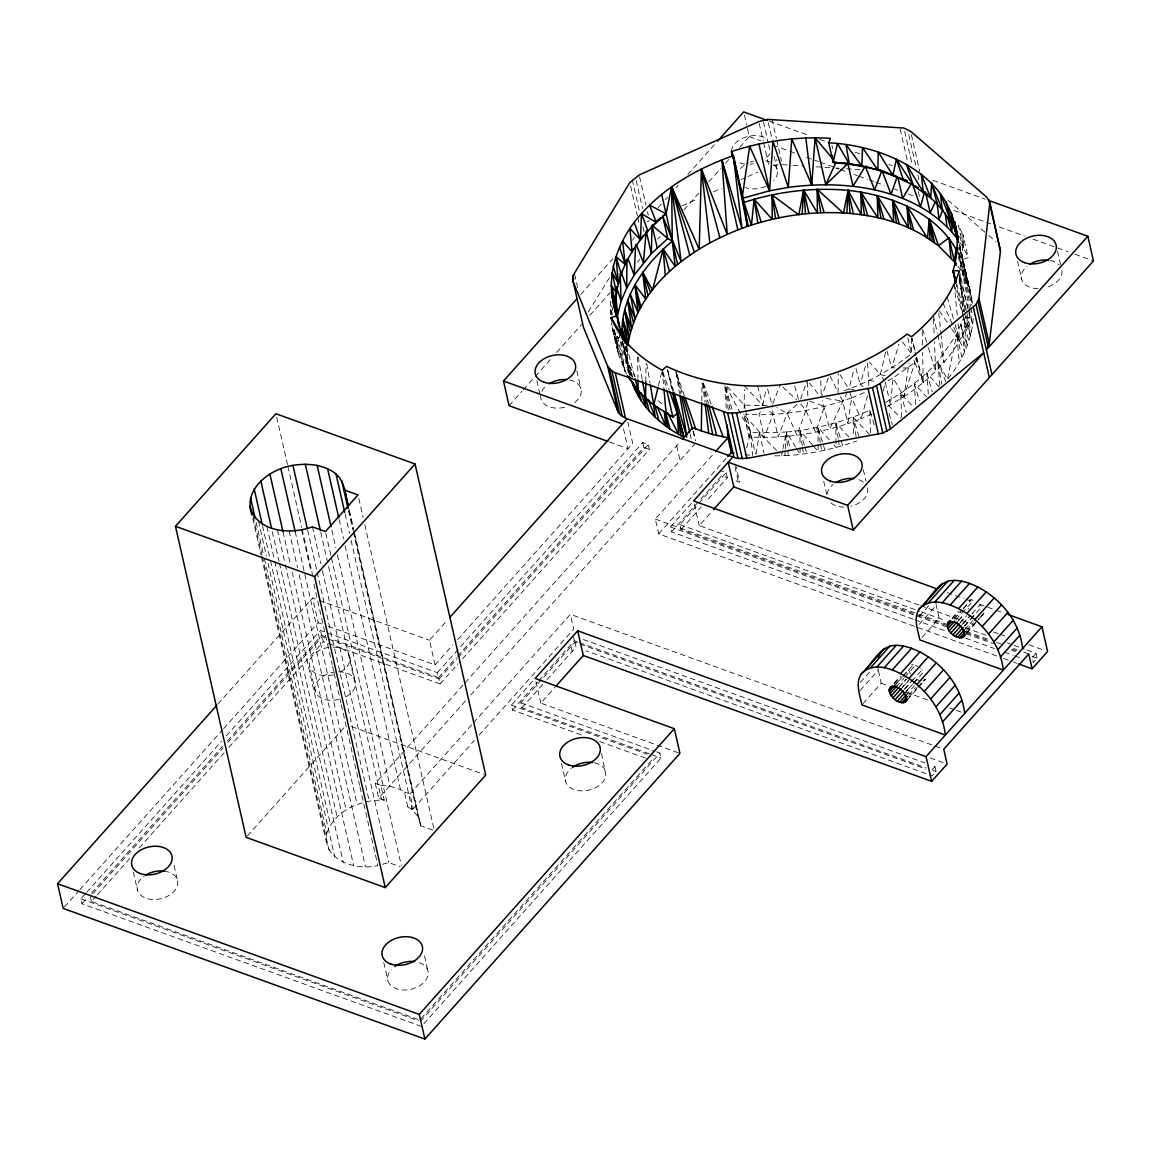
<?xml version="1.0" encoding="UTF-8"?>
<svg xmlns="http://www.w3.org/2000/svg" width="1151" height="1151" viewBox="0 0 1151 1151"><rect width="100%" height="100%" fill="white"/><g stroke="black" fill="none" stroke-linecap="round" stroke-linejoin="round"><path stroke-width="0.75" stroke-dasharray="5 3.75" d="M838.115 392.836L838.201 373.586M911.52 338.423L911.448 353.702C890.802 369.888 867.595 382.808 842.719 391.211M645.797 381.83L646.071 363.874M701.779 400.893L702.067 383.269M958.524 252.515L962.063 259.565L968.207 257.666L963.516 247.868L958.366 225.236L963.07 235.034L962.063 259.565L972.609 303.821M359.961 786.91L377.845 865.595C356.637 870.875 322.007 860.617 326.783 833.382L264.011 557.113M432.79 830.116L420.69 825.742L354.004 530.87M774.81 455.854L784.881 455.667L785.198 450.602M785.299 448.904L786.32 432.013C815.095 429.323 843.424 422.043 869.825 410.245L874.702 426.402M744.179 408.217L744.337 389.34M624.921 346.034L627.568 361.342L622.504 341.516L629.453 373.6L627.568 361.342L627.583 348.782M973.185 318.41C971.847 341.991 960.51 363.587 945.805 381.614L937.792 361.601L956.711 334.322L963.516 317.906M887.392 406.576L903.866 396.793L909.089 363.227M849.769 391.987L851.625 397.886L847.855 423.683C816.059 434.085 782.363 438.919 748.927 436.92L743.791 414.288L764.206 437.452L773.055 414.389L772.206 405.224M756.135 454.012L759.387 432.848L786.32 432.013L795.528 446.905M727.303 386.678L744.366 405.181L762.84 405.526L766.005 389.081M782.579 450.573L781.558 455.638L777.86 451.839M782.91 448.89L786.32 432.013L789.73 447.005M807.657 402.346L805.901 410.519L796.967 435.294L787.111 413.267L776.68 407.641M885.579 352.321L880.299 374.535L884.486 381.067M658.415 385.844L661.782 371.946M883.22 390.88L885.32 382.362L890.457 404.994L893.133 377.816L917.03 360.91L916.239 357.457M746.639 447.883L750.567 432.459L743.791 414.288M853.855 389.455L848.848 389.038L854.215 368.665M867.537 395.656L861.135 418.806L847.855 423.683L842.719 401.052L838.878 394.203M863.106 386.535L860.2 384.448L865.84 364.55M966.452 633.654L983.947 613.023L978.264 619.382M894.96 367.86L891.723 367.816L898.917 344.307M887.925 380.852L893.133 377.816L903.866 396.793L914.829 362.738L913.707 359.731M828.332 377.974L821.253 397.699L809.47 383.082M800.592 398.922L807.326 380.42M748.927 436.92L750.567 432.459L726.511 387.153M772.825 403.656L780.205 384.722M760.322 411.713L759.07 414.82L764.206 437.452M626.576 374.161L618.562 354.724L615.756 339.79L617.785 334.941M326.783 833.382C334.495 810.175 361.385 799.312 384.233 800.175L380.866 785.37L375.298 783.356L463.795 684.212M847.309 392.045L829.641 429.064L822.332 400.62M588.348 311.863L610.001 276.815M632.618 240.257L634.503 237.207M619.252 333.027L624.921 371.313L612.116 327.445L618.562 354.724L616.591 341.775L619.655 337.862M580.723 294.57L612.821 258.658M658.041 207.842L663.983 201.18M665.177 199.842L667.551 197.181M675.882 187.858L678.256 185.196M687.78 174.535L715.131 143.889M217.985 703.966L312.583 598.002L317.59 599.815M509.087 405.699L522.151 391.067M523.345 389.743L534.035 377.773M535.229 376.435L551.876 357.817M556.624 352.494L581.586 324.568M589.902 315.259L610.102 292.656M637.438 262.068L639.812 259.407M657.71 239.192L660.084 236.531M683.867 209.885L699.333 192.562M708.843 181.901L720.742 168.578M725.504 163.241L729.072 159.241M739.776 147.256L749.287 136.595L747.042 126.725M64.355 907.06L78.728 890.96M79.923 889.622L222.402 729.993M223.596 728.655L318.18 622.691L312.583 598.002M421.482 1026.419L82.023 903.765L80.901 898.83L85.663 893.493M86.857 892.154L221.539 741.258M226.301 735.921L320.467 630.431L437.337 672.659L438.459 677.594L331.603 638.992M82.023 903.765L86.785 898.427M91.548 893.09L222.661 746.193M227.423 740.856L321.589 635.366L320.467 630.431M92.713 893.838L222.977 747.891M227.754 742.539L322.165 636.776L439.035 678.989L440.157 683.924L323.287 641.711L322.165 636.776M418.101 1019.469L91.447 901.449L96.224 896.097M97.418 894.759L129.689 858.603M139.242 847.899L224.1 752.84M228.876 747.474L323.287 641.711M247.336 836.014L345.401 726.137M328.208 626.302L435.049 664.918L429.438 640.229L447.322 620.202M435.049 664.918L452.918 644.891M457.695 639.553L632.733 443.452L627.87 422.057M437.337 672.659L642.747 442.531L648.301 444.545L649.423 449.48L459.292 662.501M438.459 677.594L456.371 657.523M457.566 656.185L643.869 447.466L642.747 442.531M439.035 678.989L456.976 658.904M458.17 657.552L648.301 444.545M440.157 683.924L458.098 663.839M464.99 682.874L680.097 441.883M384.233 800.175L378.665 798.175L465.968 700.369M470.745 695.003L695.981 442.675M380.866 785.37L390.031 786.248L400.505 789.572L404.375 792.017L407.742 806.822L413.31 808.836L409.943 794.017L472.183 724.281M473.378 722.943L570.349 614.317L933.619 745.56M996.651 655.984L658.717 533.891L655.351 519.087L714.426 452.904M413.31 808.836L474.356 740.438M479.147 735.072L573.702 629.137L570.349 614.317M658.717 533.891L726.526 457.925M581.226 734.899L512.497 710.066L511.375 705.131L533.978 679.824M913.261 619.224L671.537 531.891L670.414 526.957L691.952 502.843M512.497 710.066L537.474 682.097M538.654 680.759L574.335 640.805L573.212 635.87M671.537 531.891L721.778 475.622L727.346 477.622L705.937 501.606M649.322 753.776L521.935 707.75L520.813 702.815L574.91 642.2L578.277 643.423M945.993 625.324L680.975 529.575L679.853 524.64L697.679 504.656M698.873 503.332L726.223 472.687L720.655 470.673M521.935 707.75L545.847 680.946M547.042 679.608L576.032 647.15L574.91 642.2M680.975 529.575L701.189 506.929M678.241 752.768L540.797 703.117L554.955 687.248M919.059 605.052L699.218 525.619L712.34 510.929M735.518 464.141L739.633 482.24L735.288 480.499M420.978 1018.736L651.624 760.336L650.502 755.401M420.36 1021.484L659.94 753.085L656.588 751.862M423.87 1023.743L661.062 758.02L659.94 753.085M860.372 682.385L870.602 670.932M919.476 616.188L928.569 606.001M860.085 690.6L878.271 670.227L877.637 665.033M919.174 624.389L936.223 605.297L935.59 600.088M863.034 703.592L881.22 683.219L878.271 670.227M922.138 637.381L939.173 618.288L936.223 605.297M893.967 683.176L899.765 676.63M951.92 618.245L957.733 611.685M894.341 683.881L901.147 676.241M952.294 618.936L959.114 611.296M896.068 683.852L901.751 677.493M902.888 676.212L908.571 669.853L910.599 674.098M954.035 618.921L961.991 610.001M963.128 608.735L966.538 604.908L968.567 609.152M893.967 686.413L901.924 677.493M903.06 676.227L913.29 664.76L917.75 666.371M954.208 618.936L962.164 610.016M963.301 608.75L971.257 599.829L973.415 600.376L964.337 610.562M896.14 686.96L904.096 678.04M904.772 677.033L915.462 665.307M955.92 619.727L963.876 610.821M899.233 686.83L906.053 679.191M958.337 620.619L964.02 614.246M898.427 688.025L906.384 679.104M958.668 620.547L964.351 614.174M902.096 687.636L908.916 679.996M960.063 622.691L965.747 616.332M900.686 689.535L908.643 680.629M959.79 623.338L966.61 615.699M904.168 689.492L914.398 678.025L918.944 680.615M962.121 624.561L970.077 615.641M905.017 688.859L910.7 682.485M911.837 681.219L922.066 669.753L920.009 667.897M962.984 623.914L970.94 615.008M972.077 613.728L980.033 604.822L981.76 606.894L964.711 626M906.413 691.003L912.096 684.644M913.232 683.363L916.642 679.55M964.38 626.072L974.609 614.62L972.35 613.095M904.485 693.477L912.441 684.572M913.577 683.291L923.793 671.839L922.066 669.753M905.765 695.636L914.398 685.708M964.855 629.424L972.811 620.518M908.614 695.161L915.592 687.535M966.567 630.23L973.559 622.605M908.93 697.046L917.333 687.507M918.023 686.859L924.843 679.219M966.898 632.115L977.127 620.662M907.348 699.866L917.707 688.212M918.714 687.133L925.533 679.493L923.016 681.147M932.037 769.803L934.943 766.552L931.562 765.343M1036.015 653.322L1032.145 657.653L1033.267 662.588L1037.137 658.257L1036.015 653.322L1025.886 649.653M934.943 766.552L936.065 771.501L932.195 775.832L586.161 650.804M983.501 614.548L980.983 616.217M885.723 402.318C905.06 391.541 922.987 378.103 937.792 361.601L947.417 379.355L956.711 334.322L964.682 351.717L960.984 324.87L967.157 345.804L963.56 317.748L970.451 335.301L965.775 312.655M796.909 404.476L787.111 413.267L778.191 437.02L773.055 414.389L767.947 409.957M615.756 339.79L619.31 337.056M903.866 396.793C933.029 377.845 958.625 351.113 969.976 317.69L968.408 310.756M646.991 221.87L649.495 220.431M682.27 205.813L697.031 199.238M713.419 191.929L721.605 188.275M741.287 179.498L746.193 177.312M747.833 176.578L757.675 172.19M871.998 414.029L861.135 418.806L851.625 397.886C817.8 410.317 781.515 416.389 745.488 414.346M851.625 397.886L865.753 392.002M784.881 455.667C809.412 454.472 833.684 449.163 856.819 441.006M382.506 864.3L388.721 862.574L400.116 866.717M773.429 165.643L777.889 164.823L776.695 159.586M338.811 699.535L333.502 700.355A20.603 13.913 -12.8 0 1 315.201 691.003L309.59 666.314M965.128 317.849L969.976 317.69L965.243 317.503M744.337 385.815L762.84 405.526L767.53 405.382M969.343 599.844L971.257 599.829M911.376 664.774L913.29 664.76M903.06 367.932L907.923 367.989M776.623 450.573L759.387 432.848L750.567 432.459L752.61 455.494M782.335 164.665L791.197 165.226M792.981 165.341L803.628 166.017M816.045 166.809L823.138 167.269M824.922 167.37L833.784 167.945M835.554 168.06L839.108 168.276M846.201 168.737L860.401 169.643M744.884 454.731L751.071 455.35M867.494 363.083L868.688 380.578L877.004 381.47M826.202 398.476L842.719 401.052M885.119 375.758L880.299 374.535L869.422 362.076M809.657 401.282L824.49 406.432L815.699 432.215L805.901 410.519L800.449 403.656M768.997 121.056L807.829 135.084M819.656 139.357L828.101 142.407M855.107 152.162L860.171 153.989M888.874 164.363L892.255 165.586M933.029 180.319L985.184 199.166M749.287 136.595L761.099 140.868M772.925 145.127L788.118 150.623M789.802 151.227L794.866 153.054M806.693 157.327L818.505 161.6M820.203 162.205L838.777 168.924M840.46 169.528L847.208 171.974M853.97 174.405L857.337 175.628M859.034 176.232L867.48 179.283M869.163 179.901L874.228 181.729M875.911 182.333L884.356 185.383M894.485 189.052L897.866 190.275M907.995 193.929L913.06 195.756M953.776 210.475L990.795 223.855M999.212 226.891L1024.462 236.013M1032.864 239.048L1068.214 251.81M1074.933 254.256L1093.45 260.932M643.869 447.466L649.423 449.48M609.627 442.027L628.058 448.689L623.195 427.294M947.273 592.592L964.178 598.693M965.876 599.311L972.638 601.757M979.4 604.189L994.622 609.699M996.32 610.303L1003.082 612.749M920.757 605.671L978.249 626.432M993.471 631.942L998.536 633.769M1000.233 634.374L1005.312 636.215M1028.98 644.761L1044.202 650.272M679.853 524.64L919.548 611.239M921.232 611.843L945.863 620.706M965.113 627.698L985.932 635.179M1007.326 642.949L1012.635 644.833M1014.074 645.394L1024.203 649.049M655.351 519.087L945.964 624.072M966.25 631.41L989.903 639.956M996.665 642.387L1003.413 644.833M1013.556 648.502L1016.937 649.725M1023.699 652.157L1028.764 653.998M966.236 632.647L989.874 641.179M1011.815 649.106L1016.88 650.934M1032.073 656.43L1037.137 658.257M670.414 526.957L945.949 626.504M966.221 633.827L993.27 643.596M1011.873 650.315L1015.254 651.538M914.944 619.828L947.072 631.439M965.66 638.158L994.392 648.531M1004.535 652.2L1012.995 655.25M1014.678 655.869L1021.441 658.314M1003.399 658.43L1011.858 661.48M1013.542 662.084L1016.923 663.307M881.22 683.219L887.896 685.636M906.254 692.269L927.965 700.11M949.676 707.951L954.683 709.764M956.352 710.368L964.696 713.375M935.303 746.179L942.065 748.625M930.224 757.933L943.734 762.825M583.341 639.539L924.8 762.897M574.335 640.805L577.716 642.028M579.399 642.632L925.922 767.832M932.684 770.278L936.065 771.501M579.975 644.042L926.008 769.055M319.259 600.419L429.438 640.229M318.18 622.691L321.532 623.9M520.813 702.815L654.905 751.258M321.589 635.366L324.927 636.575M651.006 754.38L661.062 758.02M511.375 705.131L647.15 754.193M599.671 741.561L648.272 759.128M351.63 726.612L484.053 774.45M404.375 792.017L409.943 794.017M80.901 898.83L418.676 1020.865M960.179 233.941L963.07 235.034L968.207 257.666M407.742 806.822L412.259 809.685L418.029 816.591L420.748 824.648M658.127 400.721L663.667 405.037M948.107 200.245L987.5 234.344M988.853 235.509L995.644 241.393M782.766 387.053L796.809 399.944M888.198 404.922L900.557 417.942M869.322 434.301L853.107 417.108L853.466 436.718M901.722 417.511L900.629 393.383L913.534 407.137M848.819 436.92L835.755 422.791L836.086 447.408L833.828 444.89M915.577 404.418L914.369 383.542L926.296 396.62M829.295 439.855L817.958 427.251L818.116 442.847M928.31 393.973L926.8 372.91L940.079 388.103L937.792 361.601L941.835 384.247M812.491 444.933L799.902 430.445L800.046 445.811M813.628 446.243L818.203 451.523L818.131 444.588M915.174 358.508L917.03 360.91L923.26 382.636L922.642 352.364M902.456 341.89L911.448 353.702L907.751 337.401M958.006 266.327L961.704 271.607L968.768 287.29M939.432 311.015L950.582 327.272M951.604 328.754L959.718 340.567L957.992 322.899M959.819 242.314L963.516 247.868L963.07 235.034M839.985 374.708L848.848 389.038M796.449 448.386L800.132 454.343L800.06 447.509M629.726 374.622L624.921 353.674L629.18 365.371L635.266 376.478M830.231 376.204L837.396 391.326M943.029 303.303L959.718 340.567L954.424 322.122M914.829 362.738L923.26 382.636L916.743 357.127M703.362 383.096L711.39 404.922M662.789 371.859L669.148 390.06M613.843 329.186L615.526 334.035L616.173 343.717L618.562 354.724M684.298 395.714L675.723 370.795L682.601 394.865M612.548 314.583L610.332 308.151L610.721 301.591L613.095 312.036M959.617 236.444L963.516 247.868M956.941 249.94L967.358 282.873L959.733 249.335M922.642 329.128L927.85 346.019M928.382 347.717L935.677 371.37L934.468 341.775M631.194 375.399L629.18 365.371L632.719 376.924M859.02 436.574L853.107 417.108L856.545 439.294M842.705 445.624L835.755 422.791L838.115 438.085M824.936 450.199L817.958 427.251L820.289 442.473M804.405 445.279L799.902 430.445L802.218 445.581M804.894 446.919L806.894 453.523M889.09 413.583L892.457 424.834M900.629 393.383L906.312 412.605M914.369 383.542L919.39 400.735M794.722 386.189L798.434 399.066M947.201 296.958L953.934 320.438M926.8 372.91L932.209 391.757M767.573 389.038L771.745 403.613M692.916 430.992L695.549 440.718M667.594 369.831L673.479 390.534M725.835 387.484L732.669 411.626M886.874 350.623L891.723 367.816M959.632 277.607L968.192 308.597M968.667 310.324L972.48 324.093L969.789 310.252M955.129 287.376L963.459 317.518M963.934 319.187L966.25 327.575L965.171 318.712M956.697 284.239L964.034 311.475M964.495 313.173L970.451 335.301M757.646 386.074L762.84 405.526M855.956 368.464L860.2 384.448M703.016 383.125L708.311 403.44M626.676 346.221L634.633 376.924M624.921 353.674L630.575 375.413M615.109 333.186L624.921 371.313L616.878 332.653M915.002 350.321L911.966 338.423L915.851 355.731M612.116 327.445L616.173 343.717L611.426 322.827M959.028 253.162L971.861 305.144M672.544 390.592L667.465 369.831L672.141 390.664M629.18 365.371L632.072 377.557M959.617 247.206L971.861 299.102L959.819 245.695M959.488 243.883L970.868 293.634L959.617 247.479M1057.524 251.278L1060.517 264.442M1017.527 261.119L1021.642 279.218M959.56 247.35L972.696 305.216M958.308 256.63L961.704 271.607M968.005 309.015L959.344 270.859L963.186 312.266M959.344 279.65L971.286 332.265M962.481 312.252L956.136 284.628M911.405 134.782L919.75 171.499M962.006 357.644L956.711 334.322L959.272 362.263M908.743 134.638L916.297 167.845M917.879 174.851L919.002 179.786M904.672 131.545L912.225 164.766M918.325 191.613L919.807 198.202M900.154 129.085L907.693 162.305M933.389 315.662L937.331 332.999M937.734 334.74L944.036 362.479L941.23 336.02M831.943 145.242L832.734 148.695M863.336 469.737L865.955 481.262M772.004 119.2L776.378 138.437M776.767 140.192L781.543 161.169M768.35 122.869L772.321 140.35M774.148 156.493L777.141 169.657M763.487 121.934L768.264 142.911M768.652 144.666L769.846 149.903M759.214 123.358L763.185 140.854M763.588 142.595L769.141 167.068M744.424 115.201L746.668 125.071M823.713 481.219L826.706 494.383M759.387 432.848L763.919 452.832M744.366 405.181L745.143 408.591M745.531 410.288L755.488 454.098M735 466.961L738.352 481.78M726.223 472.687L727.346 477.622M639.553 176.722L645.912 204.705M647.509 211.698L648.301 215.194M636.201 180.621L642.56 208.604M676.515 374.305L680.903 393.584M690.053 433.927L691.262 439.178M632.259 179.714L639.409 211.18M642.949 226.819L644.071 231.754M630.619 186.102L637.366 215.827M637.769 217.582L638.963 222.819M694.355 504.224L699.218 525.619M662.602 371.946L666.544 389.283M676.673 445.725L680.04 460.544M621.223 341.703L628.705 374.65M613.843 329.675L616.591 341.775M574.637 274.255L577.816 288.239M576.852 370.795L580.953 388.909M536.841 380.636L540.207 395.44M601.513 753.545L605.886 775.299A20.603 13.913 -12.8 0 1 591.815 789.255A20.603 13.913 -12.8 0 1 570.105 787.543L567.242 784.795A20.603 13.913 -12.8 0 1 571.198 768.364M571.04 646.531L572.162 651.48M561.515 763.372L565.63 781.486M535.934 681.723L540.797 703.117M358.81 498.426L363.184 517.662M364.781 524.655L434.301 830.662M349.242 509.893L353.616 529.129M349.185 511.001L353.544 530.237M353.947 531.978L420.69 825.742M348.494 510.584L352.868 529.82M353.271 531.561L418.029 816.591M345.127 514.166L349.501 533.402M351.084 540.394L412.259 809.685M339.142 519.504L343.53 538.797M345.113 545.804L400.505 789.572M331.862 530.208L335.847 547.747M337.444 554.753L390.031 786.248M424.518 955.963L427.884 970.782M325.862 533.316L331.028 556.048M331.416 557.803L401.339 865.552M349.587 656.487L355.199 681.162M320.798 532.395L381.571 799.931M375.298 783.356L378.665 798.175M312.453 526.841L320.784 563.573M322.381 570.565L388.721 862.574M307.634 530.05L316.77 570.263M317.158 572.004L369.212 801.082M276.729 417.238L287.448 464.428M287.836 466.169L301.735 527.331M302.137 529.086L312.453 574.507M301.562 529.863L311.101 571.831M313.878 584.075L332.15 664.515M332.553 666.256L333.747 671.508M334.135 673.249L340.897 702.973M341.286 704.729L352.407 753.689M352.81 755.43L359.558 785.169M295.16 531.647L357.127 804.434M289.189 531.014L297.534 567.731M299.131 574.737L365.471 866.746M383.758 962.509L387.873 980.609M283.002 531.719L290.556 564.94M292.138 571.932L346.163 809.743M277.377 529.892L284.916 563.112M285.319 564.868L353.645 865.624M272.312 531.647L279.074 561.371M279.463 563.127L337.07 816.678M266.903 526.568L274.456 559.789M274.844 561.544L343.185 862.3M262.529 525.719L270.082 558.954M270.471 560.695L330.466 824.735M258.5 521.259L266.442 556.235M268.039 563.227L334.783 857.006M256.069 522.137L263.622 555.357M253.148 516.108L261.881 554.566M262.284 556.321L329.028 850.085M252.803 518.54L261.148 555.257M261.536 557.012L326.294 842.028M174.089 865.494L177.455 880.299M133.329 872.041L137.444 890.14M90.325 896.514L91.447 901.449M963.56 317.748L968.768 341.343M627.942 365.989L622.504 341.516L629.453 373.6M958.826 253.105L970.538 306.382M970.912 308.094L972.422 314.971M693.406 431.15L694.887 437.869M625.741 346.509L627.237 353.515M725.59 387.527L730.669 412.044M958.956 279.535L965.416 310.914M611.713 315.057L610.332 308.151L610.677 314.626M960.984 324.87L965.804 349.372M958.654 253.162L969.444 308.526M702.786 383.168L706.412 402.016M638.143 356.983L642.157 379.197M646.718 363.716L649.955 382.621M676.011 372.536L679.55 393.484M838.374 439.783L839.41 446.574M820.548 444.157L821.584 450.919M802.477 447.264L803.513 453.998M725.331 387.57L728.382 410.619M702.556 383.211L704.916 402.231M959.776 274.398L964.308 311.619M625.971 346.393L629.266 374.579M938.799 313.072L941.043 334.25M954.208 284.024L957.301 315.834M662.213 370.205L663.94 389.153M786.32 432.013L787.687 448.832M787.831 450.516L788.248 455.551M724.957 385.815L726.41 410.864M933.533 319.144L934.18 334.812M807.383 382.118L807.887 397.325M869.825 410.245L870.429 433.855M820.807 380.636L821.21 396.002M922.196 330.999L922.483 345.242M868.688 380.578L868.861 389.009M637.582 357.098L637.956 378.233M333.027 647.078A20.603 13.913 -12.8 0 1 349.731 657.077A20.603 13.913 -12.8 0 1 338.25 673.119M333.2 674.846A20.603 13.913 -12.8 0 1 309.288 664.515A20.603 13.913 -12.8 0 1 331.287 647.135M338.639 671.767A20.603 13.913 -12.8 0 1 355.342 681.752A20.603 13.913 -12.8 0 1 343.861 697.808M315.201 691.003A20.603 13.913 -12.8 0 1 326.539 674.371L331.589 672.63A20.603 13.913 -12.8 0 1 336.883 671.824M419.468 962.711A20.603 13.913 -12.8 0 1 416.547 987.414L411.483 989.141A20.603 13.913 -12.8 0 1 390.779 985.385A20.603 13.913 -12.8 0 1 391.182 969.66M164.32 871.12A20.603 13.913 -12.8 0 1 175.096 890.097A20.603 13.913 -12.8 0 1 144.451 897.636A20.603 13.913 -12.8 0 1 144.321 876.026M594.146 762.725A20.603 13.913 -12.8 0 1 605.627 771.645M569.472 379.988A20.603 13.913 -12.8 0 1 574.076 403.008M564.565 407.267A20.603 13.913 -12.8 0 1 540.697 395.095M541.833 391.354A20.603 13.913 -12.8 0 1 546.524 385.628M1061.884 270.571A20.603 13.913 -12.8 0 1 1045.252 287.75M1038.188 288.613A20.603 13.913 -12.8 0 1 1022.275 280.93A20.603 13.913 -12.8 0 1 1027.21 266.097M1050.158 260.457A20.603 13.913 -12.8 0 1 1059.208 265.075M773.731 164.435A20.603 13.913 -12.8 0 1 773.832 180.606M765.789 186.289A20.603 13.913 -12.8 0 1 745.546 187.57M740.438 168.55A20.603 13.913 -12.8 0 1 748.467 162.867M750.107 162.19A20.603 13.913 -12.8 0 1 753.531 161.126M765.645 160.737A20.603 13.913 -12.8 0 1 772.652 163.6M867.451 487.837A20.603 13.913 -12.8 0 1 851.064 506.21M844 507.073A20.603 13.913 -12.8 0 1 829.065 500.987M827.195 494.024A20.603 13.913 -12.8 0 1 833.022 484.557M859.049 479.766A20.603 13.913 -12.8 0 1 865.02 483.535M769.976 153.572A20.603 13.913 -12.8 0 1 764.652 159.083M753.387 163.715A20.603 13.913 -12.8 0 1 749.833 164.161M744.654 164.003A20.603 13.913 -12.8 0 1 737.201 161.629M731.273 151.155A20.603 13.913 -12.8 0 1 745.33 137.199A20.603 13.913 -12.8 0 1 767.041 138.911"/><path stroke-width="1.5" d="M626.935 259.248L626.734 287.98L621.123 301.087L616.907 317.618M645.797 381.83L645.553 398.001L653.768 404.951L672.846 417.036L677.263 413.209L672.529 392.39M727.72 456.602L731.288 452.602L727.95 437.711L712.67 434.56L701.304 430.848L701.75 402.649M651.998 226.948L651.351 253.623L634.187 275.118L626.734 287.98L621.094 271.837M863.538 166.061L833.18 162.349L828.734 142.796L830.375 138.336C796.952 136.278 763.228 141.127 731.446 151.572L733.345 155.63C699.002 167.701 665.94 186.232 641.51 213.654L640.474 239.796C623.741 261.234 612.346 288.887 616.749 316.424M635.654 244.861L634.187 275.118L628.158 258.903M651.279 226.718L666.098 213.827L671.652 186.692L699.189 249.364L701.405 168.837L727.245 234.444L721.922 159.73L741.949 228.402L733.345 155.63L747.431 226.387C779.299 215.697 813.253 210.748 846.834 213.252L848.071 190.347C812.994 187.196 777.429 191.512 743.992 202.461L747.431 226.387C693.593 245.12 636.302 285.333 627.827 345.804M251.997 515.044C242.271 489.189 270.183 468.788 292.929 465.349C307.662 462.975 323.906 464.428 335.991 473.939C344.868 481.665 345.199 494.052 348.048 504.642M348.379 507.505L344.48 488.916M802.161 214.201L803.628 190.059L817.397 212.906L817.152 189.311L843.496 213.223L848.071 190.347C889.953 195.008 937.015 212.388 957.172 251.623M958.179 242.516L951.417 212.734L952.251 224.675L940.324 193.483L942.396 210L931.648 183.498L930.699 197.972C941.475 207.381 949.992 219.266 955.862 232.286C948.323 173.053 881.896 145.386 828.734 142.796M832.403 158.406L815.081 137.803L811.757 185.066L791.744 138.926L788.291 187.397L769.573 190.807L749.661 146.191L742.078 198.404L769.573 190.807L772.954 141.328L788.291 187.397C847.596 179.326 919.476 188.692 957.977 239.537M952.424 223.38L951.776 231.524L947.259 216.431M622.432 339.732C618.317 300.425 643.668 265.162 672.299 241.106L671.652 186.692L694.398 252.227M646.056 232.747L643.395 262.658L636.374 244.703M956.409 248.299L954.308 261.032L949.014 237.725L938.511 245.71L929.231 219.078L927.533 238.142L938.511 245.71L956.164 263.68M937.13 588.924L693.607 500.944L732.856 456.961L625.583 418.201L619.713 414.245L617.958 411.612L607.627 366.147L573.126 281.794L572.939 275.636L629.827 182.606L639.165 174.981L758.826 121.618L767.559 119.373L903.88 128.049L910.614 131.286L986.68 197.109L989.889 202.49L1000.464 251.019L989.256 343.732L986.378 349.933L1087.839 236.257L988.551 200.375M607.627 366.147L611.958 371.025L615.253 372.737L727.691 413.022L736.496 412.907L872.501 387.614L880.127 383.499L976.048 304.468L978.925 298.282L989.889 202.49M660.545 218.086L656.358 222.445L641.51 213.654C616.878 240.386 602.62 280.657 617.253 315.691L611.095 317.575C620.562 340.926 640.416 358.465 662.213 370.205L666.616 366.378C744.05 403.066 840.59 386.132 907.017 334.15L911.534 336.711C932.756 319.374 950.74 297.188 959.344 270.859L953.028 270.614L955.762 282.844L953.028 270.614C957.934 254.759 958.74 237.667 954.395 221.567L958.308 238.732M808.923 213.381L803.628 190.059L798.78 214.805L771.976 194.836L772.278 219.337L754.178 199.296L751.445 225.064L743.992 202.461L738.554 180.405M625.899 260.889L625.194 264.385L615.986 256.745L618.404 283.434L612.145 272.686L616.519 293.001L611.239 285.347L615.799 302.497L611.872 294.685L616.706 317.446M918.397 187.527L892.845 175.34L896.399 159.241L913.434 185.527L930.699 197.972L921.361 174.405L923.203 191.987L927.677 194.346M657.984 387.585L653.768 404.951L650.243 384.333M924.57 191.872L920.455 206.921L912.513 184.045M889.104 689.622L890.557 686.989C898.097 684.687 907.851 693.362 906.211 701.132L905.204 702.225C897.852 704.441 889.694 696.83 889.104 689.622L892.514 685.795M947.503 623.151L948.51 622.058C956.049 619.756 965.818 628.432 964.178 636.201L963.171 637.294C955.157 640.201 941.921 627.655 949.776 620.605M896.931 177.484L891.032 194.303L881.925 170.42L874.659 189.901L865.307 166.319L853.02 186.189L847.87 163.557L833.18 162.349L832.374 155.486M942.928 209.626L938.971 219.409L937.029 202.447M619.583 247.22L625.194 264.385L622.59 240.919L632.057 251.781L633.28 248.889M815.081 137.803L825.727 184.635L835.871 162.521M935.202 202.116L930.181 212.82L925.433 191.929M861.308 673.839C855.121 683.334 859.912 694.873 861.898 704.872L945.374 735.029C942.712 711.649 928.138 691.377 908.887 678.514C895.665 670.026 874.328 660.084 861.308 673.839C872.573 664.501 879.278 645.179 896.255 645.323C907.837 645.625 918.627 650.675 928.21 656.861C947.46 669.738 962.035 690.01 964.696 713.375M878.227 657.207L880.63 652.2M919.261 608.908C913.088 618.404 917.865 629.928 919.865 639.927L1003.341 670.098C1000.665 646.718 986.105 626.446 966.84 613.569C953.632 605.095 932.296 595.139 919.261 608.908C930.526 599.57 937.231 580.248 954.222 580.392C965.804 580.694 976.595 585.744 986.162 591.931C1005.427 604.793 1019.987 625.079 1022.649 648.445M911.103 183.872L902.672 198.432L897.924 177.542M643.337 235.394L640.474 239.796L629.928 228.545L632.057 251.781M175.47 526.295L275.923 413.741L415.051 464.011L485.722 775.055L385.254 887.608L246.127 837.352L175.47 526.295L314.597 576.565L385.254 887.608M314.597 576.565L415.051 464.011M607.944 441.423L509.087 405.699L503.476 381.01L577.155 298.555M717.505 141.228L743.675 111.906L767.314 120.452M577.687 630.806L583.298 655.495L931.663 781.356L926.051 756.667L577.687 630.806L535.186 678.428L674.313 728.698L679.924 753.373L424.892 1039.094L63.161 908.398L57.55 883.723L216.791 705.318M449.696 617.54L627.122 418.763M682.385 439.322L692.672 427.798L701.304 430.848M715.605 451.58L727.95 437.711L727.231 425.179M556.134 685.924L583.298 655.495M713.519 509.591L733.791 486.887L728.195 462.198L847.64 505.361L853.251 530.035L733.791 486.887M847.64 505.361L983.688 352.738L890.442 428.963L882.831 433.078L746.812 458.371L738.021 458.472L732.755 457.091M424.892 1039.094L419.281 1014.405L674.313 728.698M853.251 530.035L1093.45 260.932L1087.839 236.257M865.221 670.112L884.543 648.459M923.188 605.167L942.511 583.528M870.501 667.781L889.824 646.143M928.454 602.851L947.777 581.197M876.933 666.976L896.255 645.323M934.9 602.031L954.222 580.392M884.285 667.695L903.607 646.042M942.252 602.75L961.574 581.111M892.27 669.925L911.592 648.272M950.237 604.98L969.559 583.341M900.571 673.58L919.894 651.926M958.538 608.634L977.861 586.996M947.057 624.676L950.467 620.864M889.248 691.492L894.931 685.118M947.215 626.561L951.762 621.468M889.996 693.578L896.816 685.938M947.964 628.647L954.783 621.008M891.277 695.736L898.097 688.097M949.244 630.806L957.2 621.885M908.887 678.514L928.21 656.861M966.84 613.569L986.162 591.931M893.003 697.823L900.96 688.902M950.971 632.877L958.927 623.971M895.075 699.679L903.031 690.758M953.028 634.748L960.984 625.827M897.334 701.189L905.276 692.283M955.287 636.258L963.243 627.338M899.622 702.254L906.441 694.629M957.574 637.323L964.394 629.683M916.872 684.543L936.195 662.89M974.839 619.612L994.162 597.959M901.794 702.801L907.477 696.441M959.747 637.87L965.43 631.511M903.693 702.786L907.103 698.974M961.66 637.855L965.07 634.043M905.204 702.225L907.477 699.679M963.171 637.294L965.444 634.748M924.253 691.434L943.561 669.781M982.206 626.489L1001.528 604.851M930.713 698.916L950.035 677.277M988.68 633.985L1007.988 612.332M936.022 706.714L955.344 685.061M993.989 641.783L1013.312 620.13M939.979 714.512L959.301 692.873M997.946 649.581L1017.254 627.942M942.424 722.037L961.747 700.384M1000.377 657.092L1019.7 635.453M926.051 756.667L1041.972 626.806L1008.161 614.576M931.663 781.356L947.115 764.048L943.748 749.229L1028.764 653.998L1032.13 668.803L1018.606 663.926M1032.13 668.803L1047.583 651.48L1041.972 626.806M689.794 255.249L671.652 186.692L681.162 261.709L662.631 215.899L667.767 238.53L651.351 253.623L646.215 230.991L647.869 231.006L656.358 222.445L649.567 205.094L666.098 213.827L663.782 215.208M825.727 184.635L847.87 163.557L861.826 165.773M656.012 221.697L659.983 218.215M846.834 213.252C875.077 215.237 903.664 222.402 927.533 238.142L907.031 206.072L908.355 227.682L892.644 200.188L893.651 222.129L877.177 195.512L877.925 217.812L860.819 192.102L861.351 214.762L848.071 190.347L850.129 213.395M880.558 170.319L847.87 163.557L833.18 162.349L837.439 143.515L849.337 163.989L845.985 144.58L861.854 166.161L862.545 147.673L877.839 170.118L907.175 180.649M883.493 171.111L892.845 175.34L895.967 175.643M731.288 452.602L734.021 453.163M875.278 168.78L880.27 170.003M906.83 180.966L903.406 180.002L896.399 159.241M865.307 166.319L877.839 170.118L878.256 152.033L892.845 175.34M503.476 381.01L622.446 424M344.408 490.009L358.019 494.93L325.46 531.575L312.453 526.841C291.117 534.841 256.572 532.568 250.012 506.296M57.55 883.723L419.281 1014.405M631.597 381.039C639.913 406.303 660.789 425.395 683.967 437.279L672.961 392.318M923.203 191.987L906.427 164.392L913.434 185.527M619.252 326.884L617.253 315.691L621.684 335.243L611.095 317.575L611.987 321.043M627.41 375.586L638.172 390.563L645.553 398.001L642.474 380.909M614.907 309.547L617.425 314.309L615.785 293.75M667.594 412.72L678.586 434.229L677.263 413.209L669.738 391.7M742.712 199.756L748.208 226.128M657.466 407.31L665.796 425.985L664.372 412.015M617.958 411.612L583.442 327.244L572.565 278.772M627.022 345.343L622.792 319.518L629.122 338.063L624.763 309.95L631.626 328.51L627.683 300.382L635.05 318.539L630.23 294.052L638.014 312.655L634.949 284.642L645.754 299.087L642.718 272.355L652.488 290.153L663.134 249.177L675.263 266.413L672.299 241.106L667.767 238.53L652.041 225.179L657.178 247.81M648.186 399.584L655.164 417.094L653.451 403.31M650.574 292.325L642.718 272.355L648.013 295.663M641.51 213.654L647.869 231.006L640.474 239.796L634.23 222.503M712.009 406.591L723.13 436.805M619.828 330.078L621.684 335.243M640.978 392.707L646.128 407.31L644.359 395.383M684.874 397.368L695.736 428.935M616.389 286.599L621.123 301.087L620.144 273.737M615.986 256.745L621.223 273.866M635.74 386.808L638.776 396.707L637.309 388.275M778.954 217.784L771.976 194.836L775.601 218.503M761.128 222.129L754.178 199.296L757.833 223.078M824.13 212.575L817.152 189.311L820.778 212.676M613.31 266.298L618.404 283.434M867.681 215.669L860.819 192.102L864.545 215.151M883.954 219.208L877.177 195.512L880.99 218.445M669.537 271.463L663.134 249.177L665.278 275.621M683.09 396.591L692.427 429.265M673.982 392.261L686.73 437.135M624.043 340.926L621.986 329.013L626.187 343.847M899.334 223.999L892.644 200.188L896.543 223.006M945.777 201.468L952.251 224.675M680.917 435.639L677.263 413.209L683.967 437.279M931.648 183.498L937.446 204.432M913.621 229.999L907.031 206.072L911.045 228.79M955.776 280.83L953.028 270.614L955.79 282.758M719.893 237.71L701.405 168.837L709.836 242.976M640.891 306.785L634.949 284.642L639.611 309.115M665.494 411.914L670.055 429.107M708.757 405.123L716.713 435.596M627.683 300.382L633.453 322.51M635.079 378.621L638.172 390.563L637.985 379.988M632.331 382.089L633.194 385.441L632.532 382.089M677.263 413.209L683.377 436.963M654.833 405.037L658.861 420.575M624.763 309.95L630.36 332.064M645.725 397.253L649.207 411.108M957.301 246.242L958.164 249.709M733.95 161.744L737.719 177.024M638.661 390.376L641.222 400.793M611.872 294.685L616.044 311.892M633.309 382.794L634.964 389.757M613.44 303.864L616.648 317.532M616.691 316.583L615.109 309.835L615.785 313.014M617.468 319.964L619.051 326.711M988.723 199.627L1000.464 251.019M978.925 298.282L989.256 343.732M977.933 301.433L988.263 346.883M976.048 304.468L991.975 374.607M973.358 307.288L989.299 377.427M929.994 239.466L929.231 219.078L934.526 242.401M848.071 190.347L853.366 213.669M880.127 383.499L890.442 428.963M876.544 385.801L886.874 431.265M872.501 387.614L882.831 433.078M868.142 388.851L878.458 434.301M758.926 143.976L769.573 190.807M733.345 155.63L743.992 202.461M721.922 159.73L737.863 229.869M736.496 412.907L746.812 458.371M732.022 413.295L742.337 458.745M727.691 413.022L738.021 458.472M723.691 412.101L734.021 457.551M661.652 194.274L677.594 264.413M681.694 397.095L689.665 432.172M666.933 391.023L672.846 417.036M622.792 319.518L628.086 342.825M629.093 376.391L629.885 379.859L629.468 376.334M615.253 372.737L625.583 418.201M611.958 371.025L622.288 416.475M609.397 368.795L619.713 414.245M572.939 275.636L573.745 279.132M341.746 480.859L348.106 508.828M335.991 473.939L344.724 512.411M327.589 468.644L338.739 517.749M317.115 465.321L331.071 526.698M305.303 464.198L320.395 530.64M292.929 465.349L307.231 528.295M280.858 468.687L295.16 531.647M269.895 474.011L283.002 531.719M260.802 480.945L271.521 528.151M254.184 489.002L262.126 523.978M250.515 497.649L255.277 518.641M958.265 238.804L954.395 221.567L958.222 240.573M621.986 329.013L624.993 343.012M955.359 262.111L956.078 265.608M706.743 403.728L712.67 434.56M664.947 411.972L667.853 427.596M615.353 302.209L617.425 314.309M679.853 395.225L686.629 435.366M954.539 226.819L956.136 236.775M929.231 219.078L932.324 240.876M945.158 213.079L946.985 226.488M805.786 137.976L811.757 185.066M705.117 403.972L708.757 433.38M949.014 237.725L950.913 257.378M663.94 389.153L666.127 413.281M803.628 190.059L805.542 213.726M394.75 966.509A20.603 13.913 -12.8 0 1 404.274 962.25L409.569 961.43A20.603 13.913 -12.8 0 1 414.748 961.589M145.717 875.105A20.603 13.913 -12.8 0 1 164.32 871.12M572.493 767.372A20.603 13.913 -12.8 0 1 592.506 762.451M549.228 383.715A20.603 13.913 -12.8 0 1 566.148 379.557M1029.915 264.198A20.603 13.913 -12.8 0 1 1048.518 260.198M835.727 482.643A20.603 13.913 -12.8 0 1 854.33 478.658M733.115 158.349L731.446 151.572L733.014 158.507M958.395 242.012L957.172 236.833L958.366 242.084M568.421 764.868A20.603 13.913 -12.8 0 0 600.275 750.61A20.603 13.913 -12.8 0 0 571.356 740.165A20.603 13.913 -12.8 0 0 568.421 764.868M390.678 963.991A20.603 13.913 -12.8 0 0 422.532 949.748A20.603 13.913 -12.8 0 0 393.613 939.288A20.603 13.913 -12.8 0 0 390.678 963.991M140.249 873.523A20.603 13.913 -12.8 0 0 172.103 859.265A20.603 13.913 -12.8 0 0 143.184 848.819A20.603 13.913 -12.8 0 0 140.249 873.523M830.245 481.06A20.603 13.913 -12.8 0 0 862.099 466.802A20.603 13.913 -12.8 0 0 833.18 456.357A20.603 13.913 -12.8 0 0 830.245 481.06M1024.433 262.601A20.603 13.913 -12.8 0 0 1056.287 248.343A20.603 13.913 -12.8 0 0 1027.368 237.897A20.603 13.913 -12.8 0 0 1024.433 262.601M543.761 382.118A20.603 13.913 -12.8 0 0 575.601 367.86A20.603 13.913 -12.8 0 0 546.682 357.414A20.603 13.913 -12.8 0 0 543.761 382.118"/></g></svg>
